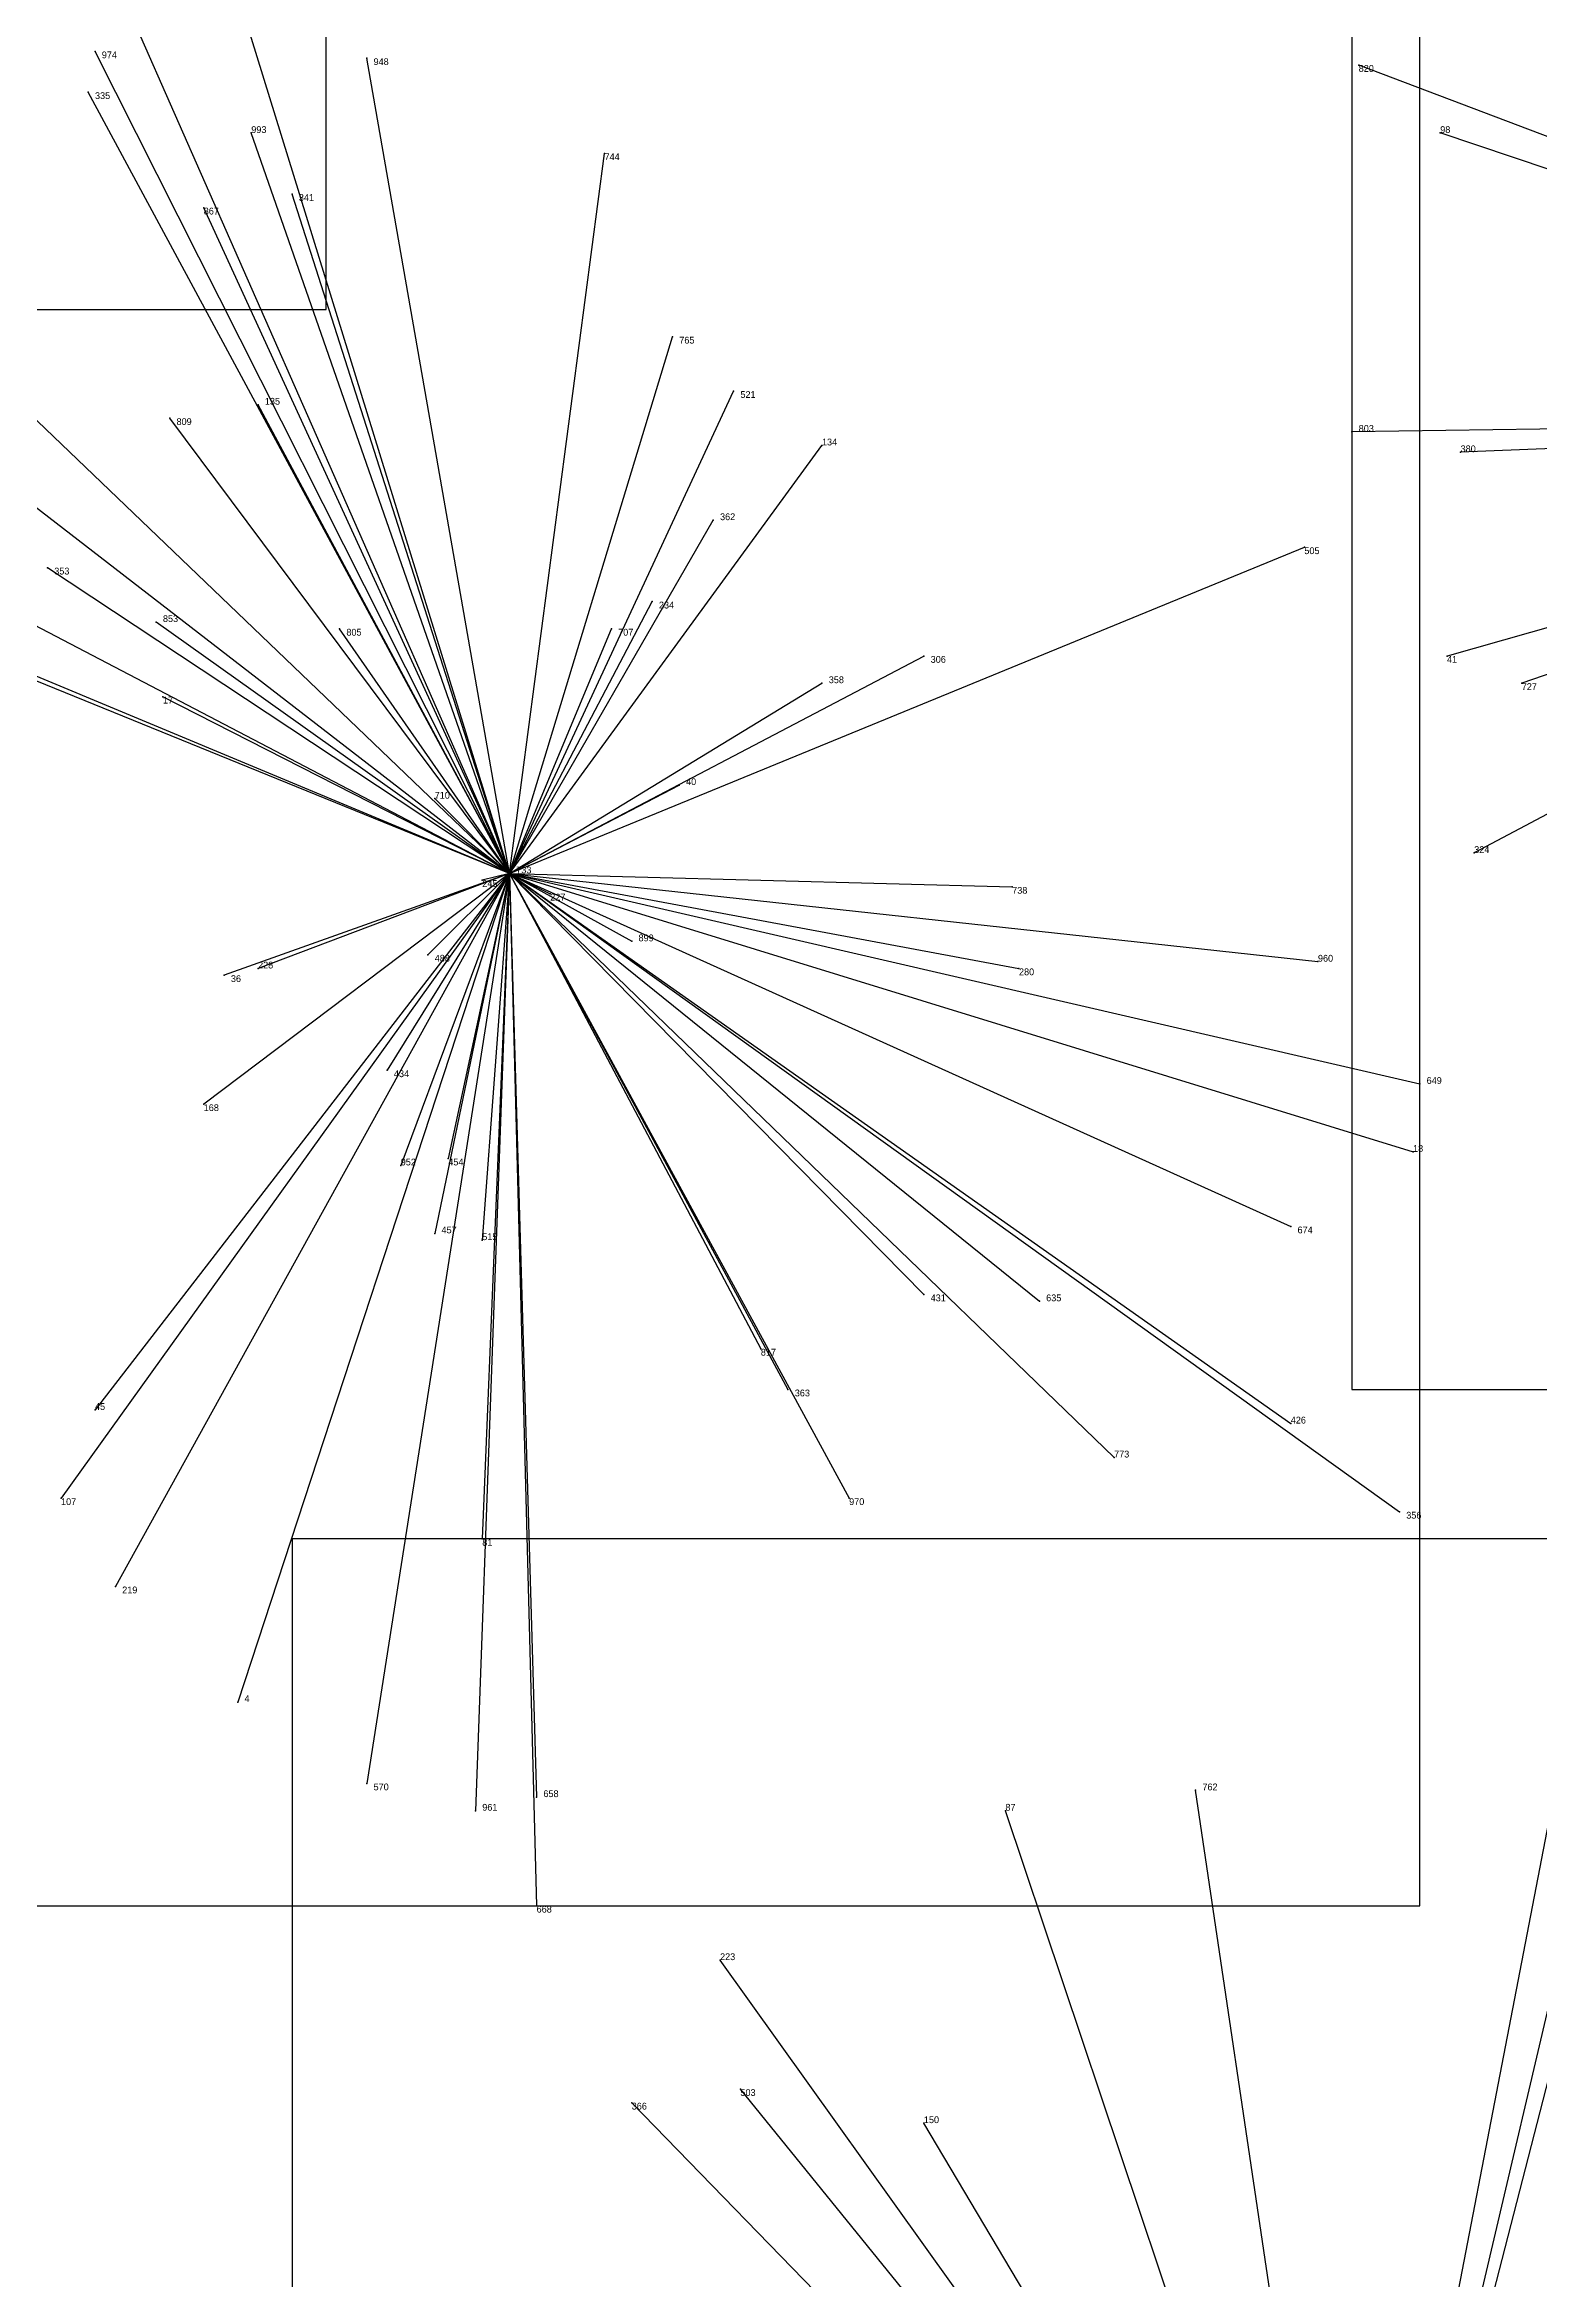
# Model space of a CAD drawing. Extents: x 0 to 1, y 0 to 1.
# Drawn here: x 0.1966 to 0.4166, y 0.328 to 0.657 of the extents above; entities that cross this region are included whole.
import ezdxf

# ---------------------------------------------------------------- set-up
doc = ezdxf.new("R2010")
doc.units = 0
for name, color, linetype in [('Clients', 3, 'CONTINUOUS'), ('Facilities', 3, 'CONTINUOUS'), ('Facilities_lines', 3, 'CONTINUOUS'), ('Min_max_boxes', 1, 'CONTINUOUS'), ('Normals', 1, 'CONTINUOUS'), ('Source_points', 5, 'CONTINUOUS'), ('Text', 3, 'CONTINUOUS')]:
    doc.layers.add(name, color=color, linetype=linetype)

msp = doc.modelspace()

# ---------------------------------------------------------------- linework, layer by layer
at = {"layer": 'Clients', "color": 5}
for p in [(0.204, 0.656), (0.244, 0.655), (0.39, 0.654), (0.203, 0.65), (0.227, 0.644), (0.402, 0.644), (0.279, 0.641), (0.233, 0.635), (0.22, 0.633), (0.289, 0.614), (0.298, 0.606), (0.228, 0.604), (0.215, 0.602), (0.389, 0.6), (0.311, 0.598), (0.405, 0.597), (0.295, 0.587), (0.382, 0.583), (0.197, 0.58), (0.286, 0.575), (0.213, 0.572), (0.24, 0.571), (0.28, 0.571), (0.326, 0.567), (0.403, 0.567), (0.311, 0.563), (0.414, 0.563), (0.214, 0.561), (0.29, 0.548), (0.254, 0.546), (0.407, 0.538), (0.261, 0.534), (0.339, 0.533), (0.271, 0.532), (0.283, 0.525), (0.223, 0.52), (0.228, 0.521), (0.253, 0.523), (0.34, 0.521), (0.384, 0.522), (0.247, 0.506), (0.399, 0.504), (0.22, 0.501), (0.398, 0.494), (0.249, 0.492), (0.256, 0.493), (0.254, 0.482), (0.261, 0.481), (0.38, 0.483), (0.326, 0.473), (0.343, 0.472), (0.302, 0.465), (0.306, 0.459), (0.204, 0.456), (0.38, 0.454), (0.354, 0.449), (0.199, 0.443), (0.315, 0.443), (0.396, 0.441), (0.261, 0.437), (0.207, 0.43), (0.225, 0.413), (0.244, 0.401), (0.269, 0.399), (0.366, 0.4), (0.26, 0.397), (0.338, 0.397), (0.269, 0.383), (0.296, 0.375), (0.299, 0.356), (0.283, 0.354), (0.326, 0.351)]:
    msp.add_point(p, dxfattribs=at)
at = {"layer": 'Facilities', "color": 3}
msp.add_point((0.265, 0.535), dxfattribs=at)
at = {"layer": 'Facilities_lines', "color": 3}
for p, q in [((0.265, 0.535), (0.191, 0.703)), ((0.265, 0.535), (0.219, 0.684)), ((0.265, 0.535), (0.204, 0.656)), ((0.265, 0.535), (0.244, 0.655)), ((0.527, 0.602), (0.39, 0.654)), ((0.265, 0.535), (0.203, 0.65)), ((0.265, 0.535), (0.227, 0.644)), ((0.527, 0.602), (0.402, 0.644)), ((0.265, 0.535), (0.279, 0.641)), ((0.265, 0.535), (0.133, 0.637)), ((0.265, 0.535), (0.233, 0.635)), ((0.265, 0.535), (0.22, 0.633)), ((0.265, 0.535), (0.169, 0.627)), ((0.265, 0.535), (0.289, 0.614)), ((0.265, 0.535), (0.298, 0.606)), ((0.265, 0.535), (0.228, 0.604)), ((0.265, 0.535), (0.215, 0.602)), ((0.527, 0.602), (0.389, 0.6)), ((0.527, 0.602), (0.403, 0.567)), ((0.527, 0.602), (0.405, 0.597)), ((0.527, 0.602), (0.407, 0.538)), ((0.527, 0.602), (0.414, 0.563)), ((0.265, 0.535), (0.311, 0.598)), ((0.265, 0.535), (0.295, 0.587)), ((0.265, 0.535), (0.142, 0.585)), ((0.265, 0.535), (0.382, 0.583)), ((0.265, 0.535), (0.175, 0.582)), ((0.265, 0.535), (0.197, 0.58)), ((0.265, 0.535), (0.286, 0.575)), ((0.265, 0.535), (0.213, 0.572)), ((0.265, 0.535), (0.24, 0.571)), ((0.265, 0.535), (0.28, 0.571)), ((0.265, 0.535), (0.326, 0.567)), ((0.265, 0.535), (0.193, 0.565)), ((0.265, 0.535), (0.311, 0.563)), ((0.265, 0.535), (0.214, 0.561)), ((0.265, 0.535), (0.29, 0.548)), ((0.265, 0.535), (0.254, 0.546)), ((0.265, 0.535), (0.199, 0.443)), ((0.265, 0.535), (0.204, 0.456)), ((0.265, 0.535), (0.207, 0.43)), ((0.265, 0.535), (0.22, 0.501)), ((0.265, 0.535), (0.223, 0.52)), ((0.265, 0.535), (0.225, 0.413)), ((0.265, 0.535), (0.228, 0.521)), ((0.265, 0.535), (0.244, 0.401)), ((0.265, 0.535), (0.247, 0.506)), ((0.265, 0.535), (0.249, 0.492)), ((0.265, 0.535), (0.253, 0.523)), ((0.265, 0.535), (0.254, 0.482)), ((0.265, 0.535), (0.256, 0.493)), ((0.265, 0.535), (0.26, 0.397)), ((0.265, 0.535), (0.261, 0.437)), ((0.265, 0.535), (0.261, 0.534)), ((0.265, 0.535), (0.261, 0.481)), ((0.265, 0.535), (0.271, 0.532)), ((0.265, 0.535), (0.34, 0.521)), ((0.265, 0.535), (0.396, 0.441)), ((0.265, 0.535), (0.306, 0.459)), ((0.265, 0.535), (0.38, 0.454)), ((0.265, 0.535), (0.326, 0.473)), ((0.265, 0.535), (0.343, 0.472)), ((0.265, 0.535), (0.399, 0.504)), ((0.265, 0.535), (0.269, 0.399)), ((0.265, 0.535), (0.269, 0.383)), ((0.265, 0.535), (0.38, 0.483)), ((0.265, 0.535), (0.398, 0.494)), ((0.265, 0.535), (0.339, 0.533)), ((0.265, 0.535), (0.354, 0.449)), ((0.265, 0.535), (0.302, 0.465)), ((0.265, 0.535), (0.283, 0.525)), ((0.265, 0.535), (0.384, 0.522)), ((0.265, 0.535), (0.315, 0.443)), ((0.389, 0.245), (0.426, 0.437)), ((0.389, 0.245), (0.366, 0.4)), ((0.389, 0.245), (0.338, 0.397)), ((0.389, 0.245), (0.425, 0.385)), ((0.389, 0.245), (0.421, 0.381)), ((0.389, 0.245), (0.296, 0.375)), ((0.389, 0.245), (0.299, 0.356)), ((0.389, 0.245), (0.283, 0.354)), ((0.389, 0.245), (0.326, 0.351))]:
    msp.add_line(p, q, dxfattribs=at)
at = {"layer": 'Min_max_boxes', "color": 1}
for p, q in [((0.238, 0.618), (0.238, 0.99)), ((0.238, 0.618), (0.238, 0.99)), ((0.389, 0.738), (0.389, 0.459)), ((0.389, 0.738), (0.389, 0.459)), ((0.399, 0.383), (0.399, 0.703)), ((0.399, 0.383), (0.399, 0.703)), ((0.006, 0.618), (0.238, 0.618)), ((0.006, 0.618), (0.238, 0.618)), ((0.238, 0.618), (0.238, 0.618)), ((0.389, 0.459), (0.662, 0.459)), ((0.389, 0.459), (0.662, 0.459)), ((0.389, 0.459), (0.389, 0.459)), ((0.496, 0.437), (0.233, 0.437)), ((0.233, 0.437), (0.233, 0.054)), ((0.496, 0.437), (0.233, 0.437)), ((0.233, 0.437), (0.233, 0.054)), ((0.233, 0.437), (0.233, 0.437)), ((0.133, 0.383), (0.399, 0.383)), ((0.133, 0.383), (0.399, 0.383)), ((0.399, 0.383), (0.399, 0.383))]:
    msp.add_line(p, q, dxfattribs=at)
at = {"layer": 'Normals', "color": 1}
for p, q in [((0.204, 0.656), (0.204, 0.656, 0.1)), ((0.244, 0.655), (0.244, 0.655, 0.1)), ((0.39, 0.654), (0.39, 0.654, 0.1)), ((0.203, 0.65), (0.203, 0.65, 0.1)), ((0.227, 0.644), (0.227, 0.644, 0.1)), ((0.402, 0.644), (0.402, 0.644, 0.1)), ((0.279, 0.641), (0.279, 0.641, 0.1)), ((0.233, 0.635), (0.233, 0.635, 0.1)), ((0.22, 0.633), (0.22, 0.633, 0.1)), ((0.289, 0.614), (0.289, 0.614, 0.1)), ((0.298, 0.606), (0.298, 0.606, 0.1)), ((0.228, 0.604), (0.228, 0.604, 0.1)), ((0.215, 0.602), (0.215, 0.602, 0.1)), ((0.389, 0.6), (0.389, 0.6, 0.1)), ((0.311, 0.598), (0.311, 0.598, 0.1)), ((0.405, 0.597), (0.405, 0.597, 0.1)), ((0.295, 0.587), (0.295, 0.587, 0.1)), ((0.382, 0.583), (0.382, 0.583, 0.1)), ((0.197, 0.58), (0.197, 0.58, 0.1)), ((0.286, 0.575), (0.286, 0.575, 0.1)), ((0.213, 0.572), (0.213, 0.572, 0.1)), ((0.24, 0.571), (0.24, 0.571, 0.1)), ((0.28, 0.571), (0.28, 0.571, 0.1)), ((0.326, 0.567), (0.326, 0.567, 0.1)), ((0.403, 0.567), (0.403, 0.567, 0.1)), ((0.311, 0.563), (0.311, 0.563, 0.1)), ((0.414, 0.563), (0.414, 0.563, 0.1)), ((0.214, 0.561), (0.214, 0.561, 0.1)), ((0.29, 0.548), (0.29, 0.548, 0.1)), ((0.254, 0.546), (0.254, 0.546, 0.1)), ((0.407, 0.538), (0.407, 0.538, 0.1)), ((0.261, 0.534), (0.261, 0.534, 0.1)), ((0.265, 0.535), (0.265, 0.535, 0.1)), ((0.339, 0.533), (0.339, 0.533, 0.1)), ((0.271, 0.532), (0.271, 0.532, 0.1)), ((0.283, 0.525), (0.283, 0.525, 0.1)), ((0.223, 0.52), (0.223, 0.52, 0.1)), ((0.228, 0.521), (0.228, 0.521, 0.1)), ((0.253, 0.523), (0.253, 0.523, 0.1)), ((0.34, 0.521), (0.34, 0.521, 0.1)), ((0.384, 0.522), (0.384, 0.522, 0.1)), ((0.247, 0.506), (0.247, 0.506, 0.1)), ((0.399, 0.504), (0.399, 0.504, 0.1)), ((0.22, 0.501), (0.22, 0.501, 0.1)), ((0.398, 0.494), (0.398, 0.494, 0.1)), ((0.249, 0.492), (0.249, 0.492, 0.1)), ((0.256, 0.493), (0.256, 0.493, 0.1)), ((0.254, 0.482), (0.254, 0.482, 0.1)), ((0.261, 0.481), (0.261, 0.481, 0.1)), ((0.38, 0.483), (0.38, 0.483, 0.1)), ((0.326, 0.473), (0.326, 0.473, 0.1)), ((0.343, 0.472), (0.343, 0.472, 0.1)), ((0.302, 0.465), (0.302, 0.465, 0.1)), ((0.306, 0.459), (0.306, 0.459, 0.1)), ((0.204, 0.456), (0.204, 0.456, 0.1)), ((0.38, 0.454), (0.38, 0.454, 0.1)), ((0.354, 0.449), (0.354, 0.449, 0.1)), ((0.199, 0.443), (0.199, 0.443, 0.1)), ((0.315, 0.443), (0.315, 0.443, 0.1)), ((0.396, 0.441), (0.396, 0.441, 0.1)), ((0.261, 0.437), (0.261, 0.437, 0.1)), ((0.207, 0.43), (0.207, 0.43, 0.1)), ((0.225, 0.413), (0.225, 0.413, 0.1)), ((0.244, 0.401), (0.244, 0.401, 0.1)), ((0.269, 0.399), (0.269, 0.399, 0.1)), ((0.366, 0.4), (0.366, 0.4, 0.1)), ((0.26, 0.397), (0.26, 0.397, 0.1)), ((0.338, 0.397), (0.338, 0.397, 0.1)), ((0.269, 0.383), (0.269, 0.383, 0.1)), ((0.296, 0.375), (0.296, 0.375, 0.1)), ((0.299, 0.356), (0.299, 0.356, 0.1)), ((0.283, 0.354), (0.283, 0.354, 0.1)), ((0.326, 0.351), (0.326, 0.351, 0.1))]:
    msp.add_line(p, q, dxfattribs=at)
at = {"layer": 'Source_points', "color": 5}
for p in [(0.204, 0.656), (0.244, 0.655), (0.39, 0.654), (0.203, 0.65), (0.227, 0.644), (0.402, 0.644), (0.279, 0.641), (0.233, 0.635), (0.22, 0.633), (0.289, 0.614), (0.298, 0.606), (0.228, 0.604), (0.215, 0.602), (0.389, 0.6), (0.311, 0.598), (0.405, 0.597), (0.295, 0.587), (0.382, 0.583), (0.197, 0.58), (0.286, 0.575), (0.213, 0.572), (0.24, 0.571), (0.28, 0.571), (0.326, 0.567), (0.403, 0.567), (0.311, 0.563), (0.414, 0.563), (0.214, 0.561), (0.29, 0.548), (0.254, 0.546), (0.407, 0.538), (0.261, 0.534), (0.265, 0.535), (0.339, 0.533), (0.271, 0.532), (0.283, 0.525), (0.223, 0.52), (0.228, 0.521), (0.253, 0.523), (0.34, 0.521), (0.384, 0.522), (0.247, 0.506), (0.399, 0.504), (0.22, 0.501), (0.398, 0.494), (0.249, 0.492), (0.256, 0.493), (0.254, 0.482), (0.261, 0.481), (0.38, 0.483), (0.326, 0.473), (0.343, 0.472), (0.302, 0.465), (0.306, 0.459), (0.204, 0.456), (0.38, 0.454), (0.354, 0.449), (0.199, 0.443), (0.315, 0.443), (0.396, 0.441), (0.261, 0.437), (0.207, 0.43), (0.225, 0.413), (0.244, 0.401), (0.269, 0.399), (0.366, 0.4), (0.26, 0.397), (0.338, 0.397), (0.269, 0.383), (0.296, 0.375), (0.299, 0.356), (0.283, 0.354), (0.326, 0.351)]:
    msp.add_point(p, dxfattribs=at)

# ---------------------------------------------------------------- texts
at = {"layer": 'Text', "color": 3}
for s, p in [('974', (0.205, 0.655)), ('948', (0.245, 0.654)), ('820', (0.39, 0.653)), ('335', (0.204, 0.649)), ('993', (0.227, 0.644)), ('98', (0.402, 0.644)), ('744', (0.279, 0.64)), ('341', (0.234, 0.634)), ('867', (0.22, 0.632)), ('765', (0.29, 0.613)), ('521', (0.299, 0.605)), ('135', (0.229, 0.604)), ('809', (0.216, 0.601)), ('134', (0.311, 0.598)), ('803', (0.39, 0.6)), ('380', (0.405, 0.597)), ('362', (0.296, 0.587)), ('505', (0.382, 0.582)), ('353', (0.198, 0.579)), ('853', (0.214, 0.572)), ('234', (0.287, 0.574)), ('805', (0.241, 0.57)), ('707', (0.281, 0.57)), ('306', (0.327, 0.566)), ('41', (0.403, 0.566)), ('358', (0.312, 0.563)), ('727', (0.414, 0.562)), ('17', (0.214, 0.56)), ('710', (0.254, 0.546)), ('40', (0.291, 0.548)), ('324', (0.407, 0.538)), ('245', (0.261, 0.533)), ('733', (0.266, 0.535)), ('738', (0.339, 0.532)), ('227', (0.271, 0.531)), ('899', (0.284, 0.525)), ('36', (0.224, 0.519)), ('228', (0.228, 0.521)), ('488', (0.254, 0.522)), ('280', (0.34, 0.52)), ('960', (0.384, 0.522)), ('434', (0.248, 0.505)), ('649', (0.4, 0.504)), ('168', (0.22, 0.5)), ('18', (0.398, 0.494)), ('952', (0.249, 0.492)), ('454', (0.256, 0.492)), ('457', (0.255, 0.482)), ('515', (0.261, 0.481)), ('674', (0.381, 0.482)), ('431', (0.327, 0.472)), ('635', (0.344, 0.472)), ('817', (0.302, 0.464)), ('363', (0.307, 0.458)), ('45', (0.204, 0.456)), ('426', (0.38, 0.454)), ('773', (0.354, 0.449)), ('107', (0.199, 0.442)), ('970', (0.315, 0.442)), ('356', (0.397, 0.44)), ('81', (0.261, 0.436)), ('219', (0.208, 0.429)), ('4', (0.226, 0.413)), ('570', (0.245, 0.4)), ('658', (0.27, 0.399)), ('762', (0.367, 0.4)), ('961', (0.261, 0.397)), ('87', (0.338, 0.397)), ('668', (0.269, 0.382)), ('223', (0.296, 0.375)), ('503', (0.299, 0.355)), ('366', (0.283, 0.353)), ('150', (0.326, 0.351))]:
    msp.add_text(s, height=0.001, dxfattribs=at).set_placement(p)

doc.saveas('drawing.dxf')
